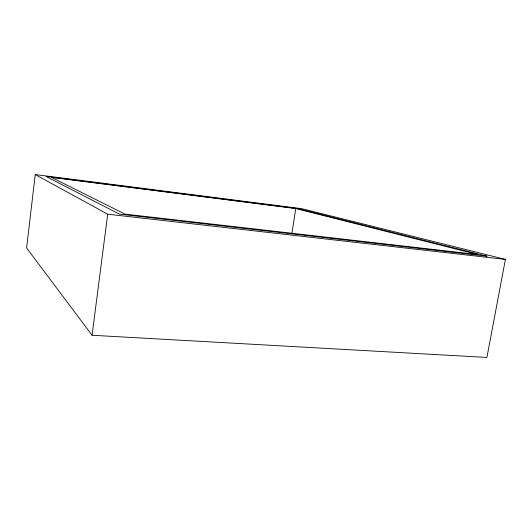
<?xml version="1.0" encoding="UTF-8"?>
<svg xmlns="http://www.w3.org/2000/svg" width="532" height="532" viewBox="0 0 532 532"><rect width="100%" height="100%" fill="white"/><g stroke="black" fill="none" stroke-linecap="round" stroke-linejoin="round"><path stroke-width="0.8" d="M35.252 174.556L26.6 247.972L92.063 335.253L486.906 357.444L505.4 259.403L301.504 208.637L35.252 174.556L107.697 214.197L505.4 259.403M92.063 335.253L107.697 214.197M291.855 233.588L295.779 208.564L51.371 177.362L125.073 214.123L477.849 254.569L295.779 208.564M486.953 256.165L119.427 214.143L45.965 176.425L297.714 208.584L486.953 256.165"/></g></svg>
